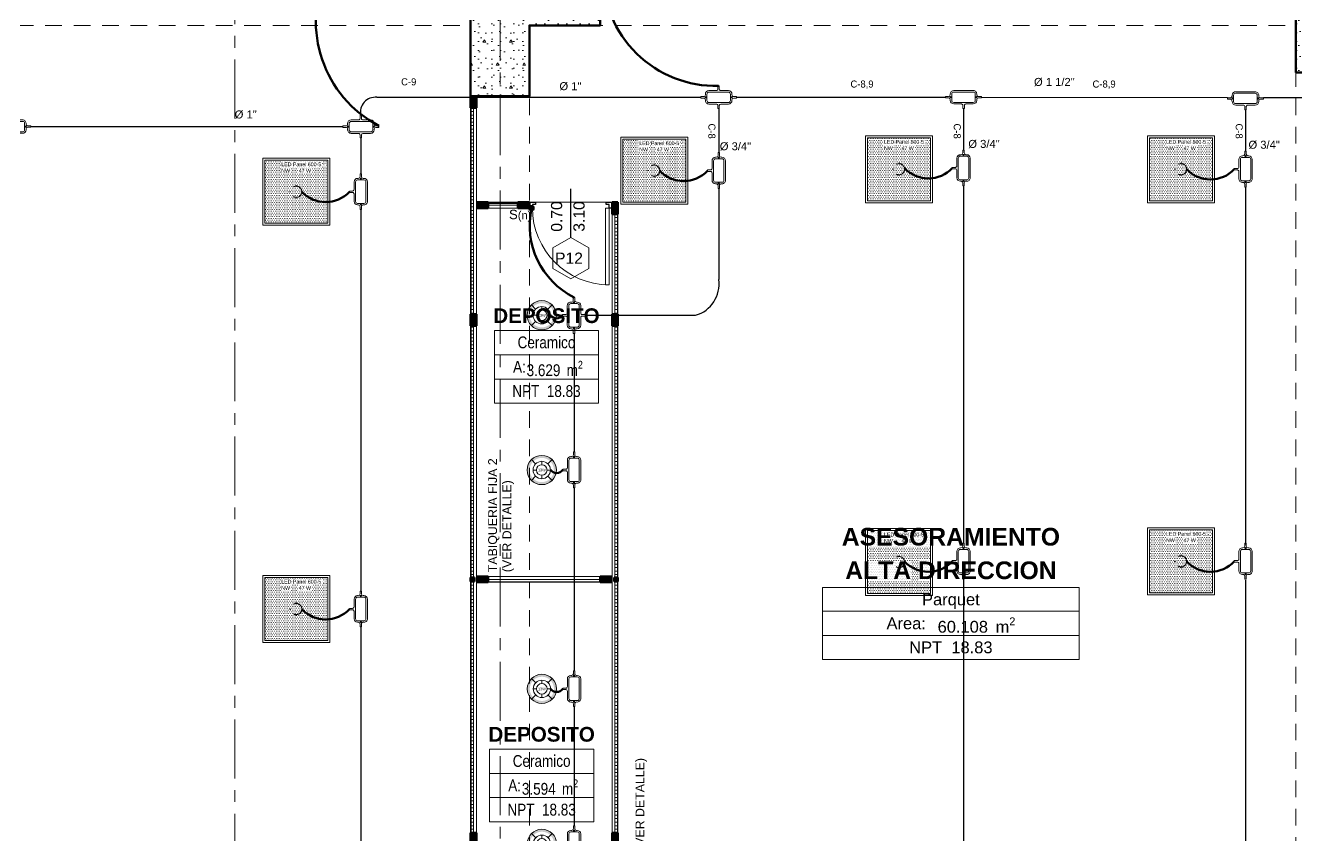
# Model space of a CAD drawing. Header units: inches. Extents: x -38 to 5698, y -33 to 92.
# Drawn here: x 389.29 to 400.08, y 10.03 to 16.9 of the extents above; entities that cross this region are included whole.
import ezdxf
from ezdxf.lldxf.tags import DXFTag

# ---------------------------------------------------------------- set-up
doc = ezdxf.new("R2010")
doc.units = ezdxf.units.IN
doc.header["$MEASUREMENT"] = 0
doc.set_wipeout_variables(frame=1)
for name, pattern in [('CONTINUA', [0]), ('DASHED', [0.75, 0.5, -0.25]), ('Hidden Line', [0.195611, 0.141111, -0.0545]), ('Punto & Raya', [0.65, 0.5, -0.075, 0, -0.075]), ('Rayas', [0.282222, 0.141111, -0.141111]), ('Wipeout_Contour', [1, 0, -1])]:
    doc.linetypes.add(name, pattern=pattern)
for name, color, linetype, lineweight in [('00 IE CKTO ILUMINACION', 3, 'Continuous', 50), ('00 IE CKTO TOMAS', 111, 'Rayas', 18), ('01 IE LUM LED AD DN570C', 1, 'Continuous', 13), ('ALUMBRADO_CONDUIT', 30, 'CONDUIT1', 30), ('Bancas', 1, 'Continuous', 13), ('Cable Alumbrado', 150, 'Continuous', 30), ('CABLEADO EXT.', 3, 'PVCSUBT', 30), ('Luminarias', 5, 'Continuous', 20), ('Simb_Alumbrado', 140, 'CONTINUA', 30)]:
    doc.layers.add(name, color=color, linetype=linetype, lineweight=lineweight)
for name, color, linetype in [('02 _ ARQ _ ALB _ Ejes Generales', 7, 'Continuous'), ('02 _ ARQ _ ALB _ Muros Interiores', 7, 'Continuous'), ('02 _ ARQ _ ZON _ Espacio.3D', 7, 'Continuous'), ('08 _ STR _ EXT _ 06 Columnas', 7, 'Continuous'), ('08 _ STR _ EXT _ 09 Vigas', 7, 'Continuous'), ('1TEXT', 8, 'Continuous'), ('Acabado - Muros', 7, 'Continuous'), ('Marcador - Secciones', 251, 'Continuous'), ('Notas - Etiquetas', 251, 'Continuous')]:
    doc.layers.add(name, color=color, linetype=linetype)
doc.styles.add('Annotative', font='arial.ttf')
doc.styles.add('Arial', font='arial.ttf')
doc.styles.add('Estilo_Generado_1', font='swisseb.ttf')
doc.styles.add('Estilo_Generado_4', font='swisse.ttf')
doc.styles.add('Estilo_Generado_7', font='swisse.ttf')
doc.styles.add('Estilo_Generado_8', font='arialbd.ttf')
doc.styles.add('Estilo_Generado_9', font='ARIALN.TTF')
doc.styles.add('{18b73a54-fa43-428c-adcb-c1c7bbdf2c84}', font='Simplex.shx')
tags = doc.linetypes.add('CONDUIT1', pattern='A,1,-0.19772,["con",{18b73a54-fa43-428c-adcb-c1c7bbdf2c84},S=0.2,R=0,X=0,Y=-0.065594],-0.593642', length=1.791362).pattern_tags.tags
tags[6] = DXFTag(74, 10)
tags = doc.linetypes.add('PVCSUBT', pattern='A,0.6,-0.3,0.6,-0.075691,["PVC",Standard,S=0.2,R=0,X=0,Y=-0.093724],-0.621005', length=2.196696).pattern_tags.tags
tags[10] = DXFTag(74, 10)
pattern_1 = [(0, (370.000046, 6e-09), (0, 0.03), [])]
pattern_2 = [(0, (370.00005, 6e-09), (0, 0.3897114), [0.024375, -0.200625]), (0, (370.11255, 0.19486), (0, 0.3897114), [0.024375, -0.200625]), (60, (370.00005, 6e-09), (-0.3375, 0.1948557), [0.024375, -0.200625]), (60, (370.22505, 6e-09), (-0.3375, 0.1948557), [0.024375, -0.200625]), (120, (370.02442, 6e-09), (0.3375, 0.1948557), [0.024375, -0.200625]), (120, (370.24942, 6e-09), (0.3375, 0.1948557), [0.024375, -0.200625]), (0, (370.00005, 0.0375), (0, 0.075), [0, -0.075, 0, -0.1125]), (45, (370.03755, 0.0375), (-0.05303301, 0.05303301), [0, -0.05625, 0, -0.09375])]

# ---------------------------------------------------------------- blocks, each defined once
blk = doc.blocks.new('*U270')
at = {"layer": 'Luminarias', "linetype": 'DASHED', "lineweight": 0, "ltscale": 0.05}
blk.add_lwpolyline([(0, -0.005), (0, 0.005)], dxfattribs=at)
blk = doc.blocks.new('*U271')
at = {"color": 0, "linetype": 'ByBlock', "lineweight": -2, "transparency": 16777216}
for p, rotation in [((-0.05, 0), 90), ((0, -0.05), 180), ((0.05, 0), 269.9999999999999)]:
    blk.add_blockref('*U270', p, dxfattribs=dict(at, rotation=rotation))
blk.add_blockref('*U270', (0, 0.05), dxfattribs=at)
blk = doc.blocks.new('PANEL LED 50W')
at = {"layer": 'Luminarias'}
h = blk.add_hatch(dxfattribs=at)
h.set_pattern_fill('DOTS', color=4, scale=0.009097)
h.set_pattern_definition([(0, (0, -2e-14), (0.0072206, 0.01444116), [0, -0.01444116])])
h.paths.add_polyline_path([(-0.257, -0.257), (0.257, -0.257), (0.257, 0.257), (-0.257, 0.257)])
h.paths.add_polyline_path([(-0.13, 0.097), (0.185, 0.097), (0.185, 0.247), (-0.13, 0.247)], flags=24)
at = {"layer": 'Luminarias', "color": 4, "lineweight": 0}
for points in [[(-0.273, 0.273), (0.273, 0.273), (0.273, -0.273), (-0.273, -0.273)], [(-0.257, -0.257), (0.257, -0.257), (0.257, 0.257), (-0.257, 0.257)]]:
    blk.add_lwpolyline(points, close=True, dxfattribs=at)
at = {"layer": 'Luminarias', "color": 4, "linetype": 'DASHED', "lineweight": 0, "ltscale": 0.01}
blk.add_circle((0, 0), 0.0455, dxfattribs=at)
at = {"color": 4}
blk.add_blockref('*U271', (0, 0), dxfattribs=at)
at = {"layer": 'Luminarias', "color": 4, "insert": (-0.122, 0.239), "char_height": 0.03093, "width": 0.38285, "attachment_point": 1}
blk.add_mtext('{\\Ftxt|c0;LED Panel 600-5 - NW      47 W}', dxfattribs=at)
blk = doc.blocks.new('lumin 47')
at = {"layer": 'ALUMBRADO_CONDUIT', "xscale": 1.041283452965173, "yscale": 1.041283452965173, "zscale": 1.041283452965173}
blk.add_blockref('PANEL LED 50W', (-76.251, 24.243), dxfattribs=at)
blk = doc.blocks.new('LUM DN570C')
at = {"layer": '01 IE LUM LED AD DN570C'}
h = blk.add_hatch(color=256, dxfattribs=at)
edge = h.paths.add_edge_path()
edge.add_arc((0, 0), 0.134, 0, 360)
edge = h.paths.add_edge_path(flags=17)
edge.add_arc((0, 0), 0.111, 0, 360)
for p, q in [((-0.056, 0.056), (-0.095, 0.095)), ((0.056, 0.056), (0.095, 0.095)), ((-0.056, -0.056), (-0.095, -0.095)), ((0.056, -0.056), (0.095, -0.095))]:
    blk.add_line(p, q, dxfattribs=at)
at = {"layer": '01 IE LUM LED AD DN570C', "ltscale": 0.4}
for p, q in [((-0.049, 0), (-0.079, 0)), ((0, 0.049), (0, 0.079)), ((0.049, 0), (0.079, 0)), ((0, -0.049), (0, -0.079))]:
    blk.add_line(p, q, dxfattribs=at)
at = {"layer": '01 IE LUM LED AD DN570C'}
for radius in [0.134, 0.0795]:
    blk.add_circle((0, 0), radius, dxfattribs=at)
at = {"layer": '01 IE LUM LED AD DN570C', "ltscale": 0.4}
blk.add_circle((0, 0), 0.0487, dxfattribs=at)
at = {"color": 1, "linetype": 'ByBlock', "lineweight": 80, "insert": (-0.035, 0.012), "char_height": 0.025, "width": 0.62222, "attachment_point": 1}
blk.add_mtext('13W ', dxfattribs=at)
blk = doc.blocks.new('oval t')
at = {"layer": 'Simb_Alumbrado', "lineweight": 13}
blk.add_lwpolyline([(0.0141, 0.0102, -0.414214), (0.0041, 0.0202), (0.0041, 0.0416), (-0.0056, 0.0416), (-0.0056, 0.0202, -0.414214), (-0.0156, 0.0102), (-0.0659, 0.0102, 0.414214), (-0.0899, -0.0138), (-0.0899, -0.0183, -0.414214), (-0.1019, -0.0303), (-0.1213, -0.0303), (-0.1213, -0.04), (-0.1016, -0.04, -0.451917), (-0.0897, -0.0535, 0.451917), (-0.0659, -0.0805), (0.0659, -0.0805, 0.414214), (0.0899, -0.0566), (0.0899, -0.0512, -0.398753), (0.1019, -0.0401), (0.1213, -0.0401), (0.1213, -0.0304), (0.1019, -0.0304, -0.368669), (0.0899, -0.0176), (0.0899, -0.0138, 0.414214), (0.0659, 0.0102), (0.0141, 0.0102)], format="xyb", dxfattribs=at)
blk.add_lwpolyline([(-0.0659, 0), (0.0659, 0, -0.414214), (0.0797, -0.0138), (0.0797, -0.0566, -0.414214), (0.0659, -0.0703), (-0.0659, -0.0703, -0.414214), (-0.0797, -0.0566), (-0.0797, -0.0138, -0.414214)], format="xyb", close=True, dxfattribs=at)
for points in [[(-0.0911, -0.0352), (-0.0828, -0.0352)], [(-0.0869, -0.031), (-0.0869, -0.0394)], [(0.0837, -0.0352), (0.0921, -0.0352)], [(0.0879, -0.031), (0.0879, -0.0394)]]:
    blk.add_lwpolyline(points, dxfattribs=at)
for centre in [(-0.0869, -0.0352), (0.0879, -0.0352)]:
    blk.add_circle(centre, 0.00419, dxfattribs=at)
blk = doc.blocks.new('ii3t')
at = {"layer": 'Simb_Alumbrado', "lineweight": 5}
h = blk.add_hatch(color=3, dxfattribs=at)
edge = h.paths.add_edge_path()
edge.add_arc((0, 0), 0.0164, 0, 360)
blk.add_circle((0, 0), 0.0164, dxfattribs=at)
blk = doc.blocks.new('CAJA CONDULET TIPO X')
at = {"layer": 'Simb_Alumbrado', "lineweight": 13}
for p, q in [((78.5283, -4.1616), (78.5283, -4.1519)), ((78.5283, -4.1519), (78.5497, -4.1519)), ((78.5497, -4.1616), (78.5283, -4.1616))]:
    blk.add_line(p, q, dxfattribs=at)
for points in [[(78.6505, -4.1716, -0.414214), (78.6605, -4.1616), (78.6819, -4.1616), (78.6819, -4.1519), (78.6605, -4.1519, -0.414214), (78.6505, -4.1419), (78.6505, -4.0916, 0.414214), (78.6265, -4.0677), (78.6219, -4.0677, -0.414214), (78.6099, -4.0557), (78.6099, -4.0363), (78.6002, -4.0363), (78.6002, -4.056, -0.451917), (78.5867, -4.0678, 0.451917), (78.5597, -4.0916), (78.5597, -4.1419)], [(78.5597, -4.1716), (78.5597, -4.2235, 0.414214), (78.5837, -4.2475), (78.589, -4.2475, -0.334232), (78.6002, -4.2595), (78.6002, -4.2789), (78.6099, -4.2789), (78.6099, -4.2595, -0.455912), (78.6227, -4.2475), (78.6265, -4.2475, 0.414214), (78.6505, -4.2235), (78.6505, -4.1716)]]:
    blk.add_lwpolyline(points, format="xyb", dxfattribs=at)
blk.add_lwpolyline([(78.6403, -4.0916), (78.6403, -4.2235, -0.414214), (78.6265, -4.2373), (78.5837, -4.2373, -0.414214), (78.5699, -4.2235), (78.5699, -4.0916, -0.414214), (78.5837, -4.0779), (78.6265, -4.0779, -0.414214)], format="xyb", close=True, dxfattribs=at)
for points in [[(78.6093, -4.0706), (78.6009, -4.0706)], [(78.6051, -4.0664), (78.6051, -4.0748)], [(78.6093, -4.2454), (78.6009, -4.2454)], [(78.6051, -4.2412), (78.6051, -4.2496)]]:
    blk.add_lwpolyline(points, dxfattribs=at)
for centre in [(78.6051, -4.0706), (78.6051, -4.2454)]:
    blk.add_circle(centre, 0.00419, dxfattribs=at)
for centre, start, end in [((78.5497, -4.1419), 270, 0), ((78.5497, -4.1716), 0, 90)]:
    blk.add_arc(centre, 0.01, start, end, dxfattribs=at)

msp = doc.modelspace()

# ---------------------------------------------------------------- hatches: boundary and pattern name
at = {"layer": '08 _ STR _ EXT _ 06 Columnas', "linetype": 'Continuous', "lineweight": 9}
h = msp.add_hatch(dxfattribs=at)
h.set_pattern_fill('HORMIGÓN_EN_MASA_0002', style=0, pattern_type=2)
h.set_pattern_definition(pattern_2)
h.paths.add_polyline_path([(394.17, 17.4), (393.07, 17.4), (393.07, 16.3), (393.57, 16.3), (393.57, 16.9), (394.17, 16.9)])
h = msp.add_hatch(dxfattribs=at)
h.set_pattern_fill('HORMIGÓN_EN_MASA_0002', style=0, pattern_type=2)
h.set_pattern_definition(pattern_2)
h.paths.add_polyline_path([(400.07, 16.5), (400.57, 16.5), (400.57, 17.4), (400.07, 17.4)])

# ---------------------------------------------------------------- linework, layer by layer
at = {"layer": '02 _ ARQ _ ALB _ Muros Interiores', "color": 152, "linetype": 'Continuous', "lineweight": 25}
msp.add_line((393.92, 15.1), (393.92, 15.513), dxfattribs=at)
at = {"layer": '02 _ ARQ _ ALB _ Muros Interiores', "color": 7, "linetype": 'Continuous', "lineweight": 80}
for p, q in [((393.57, 15.4), (393.57, 15.35)), ((394.27, 15.4), (394.27, 15.35))]:
    msp.add_line(p, q, dxfattribs=at)
at = {"layer": '02 _ ARQ _ ALB _ Muros Interiores', "color": 165, "linetype": 'Continuous', "lineweight": 25}
for p, q in [((393.57, 15.35), (393.57, 15.4)), ((393.57, 15.4), (393.62, 15.4)), ((393.595, 15.35), (393.57, 15.35)), ((393.62, 15.38), (393.595, 15.38)), ((393.595, 15.38), (393.595, 15.35)), ((393.62, 15.4), (393.62, 15.38)), ((394.22, 15.38), (394.22, 15.4)), ((394.22, 15.4), (394.27, 15.4)), ((394.245, 15.38), (394.22, 15.38)), ((394.245, 15.35), (394.245, 15.38)), ((394.27, 15.35), (394.245, 15.35)), ((394.27, 15.4), (394.27, 15.35))]:
    msp.add_line(p, q, dxfattribs=at)
at = {"layer": '02 _ ARQ _ ALB _ Muros Interiores', "color": 165, "linetype": 'Continuous', "lineweight": 15}
for p, q in [((394.245, 15.35), (394.215, 15.35)), ((394.215, 15.35), (394.215, 14.7)), ((394.245, 14.7), (394.245, 15.35)), ((394.215, 14.7), (394.245, 14.7))]:
    msp.add_line(p, q, dxfattribs=at)
at = {"layer": '02 _ ARQ _ ALB _ Muros Interiores', "color": 251, "linetype": 'Continuous', "lineweight": 13, "flags": 128}
msp.add_lwpolyline([(393.92, 14.75), (394.072, 14.838), (394.072, 15.013), (393.92, 15.1), (393.768, 15.013), (393.768, 14.838)], close=True, dxfattribs=at)
at = {"layer": '02 _ ARQ _ ALB _ Muros Interiores', "color": 175, "linetype": 'Continuous', "lineweight": 15}
msp.add_arc((394.245, 15.35), 0.65, 180, 270, dxfattribs=at)
at = {"layer": '02 _ ARQ _ ZON _ Espacio.3D', "color": 252, "linetype": 'Continuous', "lineweight": 13}
for p, q in [((394.156, 14.312), (393.272, 14.312)), ((393.272, 14.312), (393.272, 13.694)), ((394.156, 13.694), (394.156, 14.312)), ((394.156, 14.106), (393.272, 14.106)), ((393.272, 13.9), (394.156, 13.9)), ((394.156, 13.694), (393.272, 13.694)), ((396.055, 12.132), (396.055, 11.521)), ((396.055, 12.132), (398.232, 12.132)), ((398.232, 11.521), (398.232, 12.132)), ((398.232, 11.929), (396.055, 11.929)), ((398.232, 11.725), (396.055, 11.725)), ((396.055, 11.521), (398.232, 11.521)), ((393.232, 10.759), (393.232, 10.142)), ((393.232, 10.759), (394.115, 10.759)), ((394.115, 10.142), (394.115, 10.759)), ((393.232, 10.554), (394.115, 10.554)), ((394.115, 10.348), (393.232, 10.348)), ((394.115, 10.142), (393.232, 10.142))]:
    msp.add_line(p, q, dxfattribs=at)
at = {"layer": '02 _ ARQ _ ZON _ Espacio.3D', "color": 254, "linetype": 'Continuous', "lineweight": 0, "flags": 128}
msp.add_lwpolyline([(378.22, 17.3), (378.221, 6.35), (387.21, 6.35), (387.21, 6.45), (391.742, 6.45), (391.741, 7.7), (393.07, 7.7), (393.07, 8.1), (393.57, 8.1), (393.57, 7.7), (394.27, 7.7), (394.27, 9), (393.07, 9), (393.07, 17.3)], dxfattribs=at)
msp.add_lwpolyline([(400.07, 7.351), (400.07, 8.1), (400.295, 8.1), (400.295, 16.5), (400.07, 16.5), (400.07, 17.35), (394.17, 17.35), (394.17, 16.9), (393.57, 16.9), (393.57, 16.3), (393.12, 16.3), (393.12, 15.4), (394.32, 15.4), (394.32, 7.7), (396.826, 7.7), (396.826, 7.35)], close=True, dxfattribs=at)
at = {"layer": '02 _ ARQ _ ZON _ Espacio.3D', "color": 9, "linetype": 'Continuous', "lineweight": 5, "flags": 128}
for points in [[(393.12, 15.35), (393.12, 12.225), (394.27, 12.225), (394.27, 15.4), (393.57, 15.4), (393.57, 15.35)], [(393.12, 9.05), (394.27, 9.05), (394.27, 12.175), (393.12, 12.175)]]:
    msp.add_lwpolyline(points, close=True, dxfattribs=at)
at = {"layer": '08 _ STR _ EXT _ 06 Columnas', "color": 7, "linetype": 'Continuous', "lineweight": 60, "flags": 128}
msp.add_lwpolyline([(394.17, 17.4), (393.07, 17.4), (393.07, 16.3), (393.57, 16.3), (393.57, 16.9), (394.17, 16.9)], close=True, dxfattribs=at)
at = {"layer": '08 _ STR _ EXT _ 06 Columnas', "color": 7, "linetype": 'Continuous', "lineweight": 80, "flags": 128}
msp.add_lwpolyline([(400.07, 16.5), (400.57, 16.5), (400.57, 17.4), (400.07, 17.4)], close=True, dxfattribs=at)
at = {"layer": '08 _ STR _ EXT _ 09 Vigas', "color": 251, "linetype": 'Hidden Line', "lineweight": 13}
for p, q in [((386.57, 16.9), (393.07, 16.9)), ((393.07, 7.7), (393.07, 16.9)), ((393.57, 16.9), (400.07, 16.9)), ((400.07, 7.7), (400.07, 16.9))]:
    msp.add_line(p, q, dxfattribs=at)
at = {"layer": 'Acabado - Muros', "color": 7, "linetype": 'Continuous', "lineweight": 60}
for p, q in [((393.12, 16.3), (393.07, 16.3)), ((393.12, 15.4), (393.12, 15.35)), ((393.57, 15.4), (393.57, 15.35)), ((394.32, 15.4), (394.27, 15.4)), ((393.12, 12.225), (393.12, 12.175)), ((394.27, 12.225), (394.27, 12.175))]:
    msp.add_line(p, q, dxfattribs=at)
at = {"layer": 'ALUMBRADO_CONDUIT', "color": 30, "lineweight": 30, "ltscale": 0.4, "true_color": 0xf26722}
for p, q in [((392.276, 16.291), (395.022, 16.291)), ((395.326, 16.291), (397.098, 16.291)), ((397.135, 16.291), (397.146, 16.291)), ((397.354, 16.291), (397.365, 16.291)), ((397.403, 16.291), (399.49, 16.289)), ((399.794, 16.289), (401.857, 16.29)), ((395.175, 16.194), (395.175, 15.821)), ((397.252, 16.194), (397.252, 15.843)), ((399.643, 16.185), (399.643, 15.833)), ((389.34, 16.042), (389.583, 16.042)), ((389.583, 16.042), (391.986, 16.042)), ((392.139, 15.945), (392.139, 15.642)), ((397.252, 15.539), (397.252, 12.506)), ((399.643, 15.529), (399.643, 12.497)), ((395.175, 15.517), (395.175, 14.744)), ((392.139, 15.338), (392.139, 12.101)), ((393.948, 14.288, 0), (393.948, 13.281, 0)), ((397.252, 12.202), (397.252, 9.245)), ((399.643, 12.192), (399.643, 9.245)), ((392.139, 11.797), (392.139, 8.637)), ((393.948, 11.12, 0), (393.948, 10.109, 0))]:
    msp.add_line(p, q, dxfattribs=at)
at = {"layer": 'ALUMBRADO_CONDUIT'}
msp.add_line((393.948, 14.288, 0), (393.948, 14.288, 0), dxfattribs=at)
for centre, radius, start, end in [((392.262, 16.165), 0.126, 83.6928, 192.4386), ((394.904, 14.705), 0.274, 285.784, 8.1474)]:
    msp.add_arc(centre, radius, start, end, dxfattribs=at)
at = {"layer": 'CABLEADO EXT.', "color": 3, "lineweight": 80}
for centre, radius, start, end in [((392.761, 16.935, 0), 1.003, 155.5405, 242.1318), ((395.15, 17.346, -0.001), 0.959, 179.7645, 271.4023), ((394.877, 15.857), 0.277, 223.1507, 316.8493), ((396.953, 15.879), 0.277, 223.1507, 316.8493), ((399.345, 15.87), 0.277, 223.1507, 316.8493), ((391.841, 15.678), 0.277, 223.1507, 316.8493), ((394.254, 15.202, 0), 0.682, 167.54, 243.3411), ((393.799, 14.479, 0), 0.0641, 216.0183, 323.9817), ((393.8, 13.166, 0), 0.0641, 216.0183, 323.9817), ((396.953, 12.542), 0.277, 223.1507, 316.8493), ((399.345, 12.542), 0.277, 223.1507, 316.8493), ((391.841, 12.137), 0.277, 223.1507, 316.8493), ((393.8, 11.309, 0), 0.0641, 216.0183, 323.9817)]:
    msp.add_arc(centre, radius, start, end, dxfattribs=at)
at = {"layer": 'Marcador - Secciones', "color": 251, "linetype": 'Punto & Raya', "lineweight": 13}
msp.add_line((391.07, 46.211), (391.07, 0.888), dxfattribs=at)

# ---------------------------------------------------------------- block references
at = {"xscale": 1.253906979044094, "yscale": 1.253906979044094, "zscale": 1.253906979044094, "rotation": 89.99999999999997}
for p in [(389.961, -82.273), (386.927, -82.522)]:
    msp.add_blockref('CAJA CONDULET TIPO X', p, dxfattribs=at)
for p in [(472.955, -8.563), (475.347, -8.563), (470.879, -8.575), (467.843, -8.754), (472.955, -11.896), (475.347, -11.89), (467.843, -12.295)]:
    msp.add_blockref('lumin 47', p)
at = {"xscale": 1.253906979044094, "yscale": 1.253906979044094, "zscale": 1.253906979044094}
msp.add_blockref('CAJA CONDULET TIPO X', (295.384, 19.653, 0), dxfattribs=at)
at = {"layer": '01 IE LUM LED AD DN570C', "color": 1, "lineweight": 5, "xscale": 0.9263905751172247, "yscale": 0.9263905751172247, "zscale": 0.9263905751172247}
for p in [(393.674, 14.441, 0), (393.674, 13.128, 0), (393.675, 11.271, 0), (393.675, 9.956, 0)]:
    msp.add_blockref('LUM DN570C', p, dxfattribs=at)
at = {"layer": 'Bancas', "color": 252, "true_color": 0x939598, "xscale": 1.253906979044094, "yscale": 1.253906979044094, "zscale": 1.253906979044094}
for p, rotation in [((397.251, 16.247), 180), ((399.642, 16.237), 180), ((389.188, 15.998), 180), ((395.131, 15.669), 90), ((397.207, 15.691), 90), ((399.599, 15.681), 90), ((392.095, 15.49), 90), ((393.904, 13.129, 0), 89.99999999999999), ((397.207, 12.354), 90), ((399.599, 12.354), 90), ((392.095, 11.949), 90), ((393.904, 11.272, 0), 89.99999999999999), ((393.904, 9.957, 0), 89.99999999999999)]:
    msp.add_blockref('oval t', p, dxfattribs=dict(at, rotation=rotation))
at = {"layer": 'Cable Alumbrado', "lineweight": 0, "xscale": 1.404578189384958, "yscale": 1.404578189384958, "zscale": 1.404578189384958}
msp.add_blockref('ii3t', (393.587, 15.35, 0), dxfattribs=at)

# ---------------------------------------------------------------- texts
at = {"layer": '00 IE CKTO ILUMINACION', "color": 3, "linetype": 'CONTINUA', "lineweight": 15}
for s, p in [('C-9', (392.481, 16.392)), ('C-8,9', (396.292, 16.373)), ('C-8,9', (398.345, 16.373))]:
    msp.add_text(s, height=0.06, dxfattribs=at).set_placement(p)
for p in [(395.087, 16.068), (397.168, 16.068), (399.559, 16.068)]:
    msp.add_text('C-8', height=0.06, rotation=270, dxfattribs=at).set_placement(p)
at = {"layer": '02 _ ARQ _ ALB _ Muros Interiores', "color": 251, "lineweight": 25, "char_height": 0.095, "attachment_point": 7, "rotation": 90, "style": 'Estilo_Generado_4'}
for s, insert in [('\\A1;{\\pql;\\pt0;\\fSwis721 Ex BT|b0|i0|c0|p34;0.70\\fSwis721 Ex BT|b0|i0|c0|p34;\\A1{\\H.66x;\\S^  ;}\\fSwis721 Ex BT|b0|i0|c0|p34;\\fSwis721 Ex BT|b0|i0|c0|p34;}', (393.875, 15.15)), ('\\A1;{\\pql;\\pt0;\\fSwis721 Ex BT|b0|i0|c0|p34;3.10\\fSwis721 Ex BT|b0|i0|c0|p34;\\A1{\\H.66x;\\S^  ;}\\fSwis721 Ex BT|b0|i0|c0|p34;\\fSwis721 Ex BT|b0|i0|c0|p34;}', (394.065, 15.15))]:
    msp.add_mtext(s, dxfattribs=dict(at, insert=insert))
at = {"layer": '02 _ ARQ _ ALB _ Muros Interiores', "color": 251, "lineweight": 25, "insert": (393.787, 14.878), "char_height": 0.095, "attachment_point": 7, "style": 'Estilo_Generado_4'}
msp.add_mtext('\\A1;{\\pql;\\pt0;\\fSwis721 Ex BT|b0|i0|c0|p34;P12\\fSwis721 Ex BT|b0|i0|c0|p34;\\fSwis721 Ex BT|b0|i0|c0|p34;\\fSwis721 Ex BT|b0|i0|c0|p34;}', dxfattribs=at)
at = {"layer": '02 _ ARQ _ ZON _ Espacio.3D', "color": 252, "lineweight": 25, "attachment_point": 2}
for s, insert, char_height, style in [('\\A1;{\\pqc;\\pt0;\\fArial|b1|i0|c0|p34;DEPOSITO}', (393.714, 14.5), 0.125, 'Estilo_Generado_8'), ('\\A1;{\\pqc;\\pt0;\\fArial Narrow|b0|i0|c0|p34;Ceramico}', (393.714, 14.261), 0.1, 'Estilo_Generado_9'), ('\\A1;{\\pqc;\\pt0;\\fArial Narrow|b0|i0|c0|p34;A: }', (393.485, 14.054), 0.1, 'Estilo_Generado_9'), ('\\A1;{\\pqc;\\pt0,0.3;\\fArial Narrow|b0|i0|c0|p34;3.629\\fArial Narrow|b0|i0|c0|p34;\\A1{\\H.66x;\\S^  ;}\\fArial Narrow|b0|i0|c0|p34; m\\fArial Narrow|b0|i0|c0|p34;\\A1{\\H.66x;\\S2^  ;}}', (393.784, 14.054), 0.1, 'Estilo_Generado_9'), ('\\A1;{\\pqc;\\pt0;\\fArial Narrow|b0|i0|c0|p34;NPT  18.83}', (393.714, 13.848), 0.1, 'Estilo_Generado_9'), ('\\A1;{\\pqc;\\pt0;\\fSwis721 Ex BT|b1|i0|c0|p34;ASESORAMIENTO}', (397.144, 12.637), 0.15, 'Estilo_Generado_1'), ('\\A1;{\\pqc;\\pt0;\\fSwis721 Ex BT|b1|i0|c0|p34;ALTA DIRECCION}', (397.144, 12.352), 0.15, 'Estilo_Generado_1'), ('\\A1;{\\pqc;\\pt0;\\fSwis721 Ex BT|b0|i0|c238|p34;Parquet}', (397.144, 12.08), 0.1, 'Estilo_Generado_7'), ('\\A1;{\\pqc;\\pt0;\\fSwis721 Ex BT|b0|i0|c238|p34;Area: }', (396.765, 11.877), 0.1, 'Estilo_Generado_7'), ('\\A1;{\\pqc;\\pt0,0.3;\\fSwis721 Ex BT|b0|i0|c238|p34;60.108\\fSwis721 Ex BT|b0|i0|c238|p34;\\A1{\\H.66x;\\S^  ;}\\fSwis721 Ex BT|b0|i0|c238|p34; m\\fSwis721 Ex BT|b0|i0|c238|p34;\\A1{\\H.66x;\\S2^  ;}}', (397.361, 11.877), 0.1, 'Estilo_Generado_7'), ('\\A1;{\\pqc;\\pt0;\\fSwis721 Ex BT|b0|i0|c238|p34;NPT  18.83}', (397.144, 11.673), 0.1, 'Estilo_Generado_7'), ('\\A1;{\\pqc;\\pt0;\\fArial|b1|i0|c0|p34;DEPOSITO}', (393.673, 10.948), 0.125, 'Estilo_Generado_8'), ('\\A1;{\\pqc;\\pt0;\\fArial Narrow|b0|i0|c0|p34;Ceramico}', (393.673, 10.709), 0.1, 'Estilo_Generado_9'), ('\\A1;{\\pqc;\\pt0;\\fArial Narrow|b0|i0|c0|p34;A: }', (393.444, 10.502), 0.1, 'Estilo_Generado_9'), ('\\A1;{\\pqc;\\pt0,0.3;\\fArial Narrow|b0|i0|c0|p34;3.594\\fArial Narrow|b0|i0|c0|p34;\\A1{\\H.66x;\\S^  ;}\\fArial Narrow|b0|i0|c0|p34; m\\fArial Narrow|b0|i0|c0|p34;\\A1{\\H.66x;\\S2^  ;}}', (393.744, 10.502), 0.1, 'Estilo_Generado_9'), ('\\A1;{\\pqc;\\pt0;\\fArial Narrow|b0|i0|c0|p34;NPT  18.83}', (393.673, 10.296), 0.1, 'Estilo_Generado_9')]:
    msp.add_mtext(s, dxfattribs=dict(at, insert=insert, char_height=char_height, style=style))
at = {"layer": '1TEXT', "color": 50, "linetype": 'Continuous', "style": 'Arial'}
for s, p in [('%%C 1"', (393.824, 16.351)), ('%%C 1 1/2"', (397.849, 16.387)), ('%%C 1"', (391.07, 16.111)), ('%%C 3/4"', (395.184, 15.841)), ('%%C 3/4"', (397.292, 15.861)), ('%%C 3/4"', (399.668, 15.854))]:
    msp.add_text(s, height=0.0679, rotation=0, dxfattribs=at).set_placement(p)
at = {"layer": 'Notas - Etiquetas', "color": 8, "linetype": 'Continuous', "lineweight": 13, "insert": (394.518, 8.909), "char_height": 0.075, "attachment_point": 4, "rotation": 90, "style": 'Estilo_Generado_4'}
msp.add_mtext('\\A1;{\\pql;\\fSwis721 Ex BT|b0|i0|c0|p34;TABIQUERIA FIJA 2 (VER DETALLE)\\fSwis721 Ex BT|b0|i0|c0|p34; }', dxfattribs=at)

# ---------------------------------------------------------------- next in the draw order: wipeouts: each hides what was drawn before it
at = {"color": 254, "linetype": 'Wipeout_Contour', "lineweight": 0, "ltscale": 12958.470364}
msp.add_wipeout([(393.22, 15.4), (393.22, 15.35), (393.47, 15.35), (393.47, 15.4)], dxfattribs=at).dxf.layer = 'Acabado - Muros'
at = {"color": 254, "linetype": 'Wipeout_Contour', "lineweight": 0, "ltscale": 12962.261093}
msp.add_wipeout([(394.27, 14.45), (394.32, 14.45), (394.32, 15.3), (394.27, 15.3)], dxfattribs=at).dxf.layer = 'Acabado - Muros'
at = {"color": 254, "linetype": 'Wipeout_Contour', "lineweight": 0, "ltscale": 12959.816296}
msp.add_wipeout([(393.22, 12.175), (394.17, 12.175), (394.17, 12.225), (393.22, 12.225)], dxfattribs=at).dxf.layer = 'Acabado - Muros'

# ---------------------------------------------------------------- next in the draw order: linework, layer by layer
at = {"layer": 'Acabado - Muros', "color": 251, "linetype": 'Continuous', "lineweight": 13, "flags": 128}
for points in [[(393.47, 15.4), (393.22, 15.4)], [(393.47, 15.35), (393.22, 15.35)], [(394.27, 14.45), (394.27, 15.3)], [(394.32, 14.45), (394.32, 15.3)], [(394.17, 12.225), (393.22, 12.225)], [(394.17, 12.175), (393.22, 12.175)]]:
    msp.add_lwpolyline(points, dxfattribs=at)

# ---------------------------------------------------------------- next in the draw order: texts
at = {"layer": 'Notas - Etiquetas', "color": 8, "linetype": 'Continuous', "lineweight": 13, "insert": (393.329, 12.261), "char_height": 0.075, "width": 1.07652, "attachment_point": 4, "rotation": 90, "line_spacing_factor": 0.969465, "style": 'Estilo_Generado_4'}
msp.add_mtext('\\A1;{\\pql;\\fSwis721 Ex BT|b0|i0|c0|p34;TABIQUERIA FIJA 2 (VER DETALLE)\\fSwis721 Ex BT|b0|i0|c0|p34; }', dxfattribs=at)

# ---------------------------------------------------------------- next in the draw order: wipeouts: each hides what was drawn before it
at = {"color": 254, "linetype": 'Wipeout_Contour', "lineweight": 0, "ltscale": 12958.470553}
msp.add_wipeout([(393.22, 15.395), (393.22, 15.375), (393.47, 15.375), (393.47, 15.395)], dxfattribs=at).dxf.layer = 'Acabado - Muros'
at = {"color": 254, "linetype": 'Wipeout_Contour', "lineweight": 0, "ltscale": 12962.301093}
msp.add_wipeout([(394.315, 15.3), (394.295, 15.3), (394.295, 14.45), (394.315, 14.45)], dxfattribs=at).dxf.layer = 'Acabado - Muros'
at = {"color": 254, "linetype": 'Wipeout_Contour', "lineweight": 0, "ltscale": 12959.816145}
msp.add_wipeout([(393.22, 12.18), (394.17, 12.18), (394.17, 12.2), (393.22, 12.2)], dxfattribs=at).dxf.layer = 'Acabado - Muros'

# ---------------------------------------------------------------- next in the draw order: hatches: boundary and pattern name
at = {"layer": 'Acabado - Muros', "linetype": 'Continuous', "lineweight": 0}
for points in [[(393.22, 15.4), (393.12, 15.4), (393.12, 15.35), (393.22, 15.35)], [(393.47, 15.4), (393.47, 15.35), (393.57, 15.35), (393.57, 15.4)], [(394.32, 15.3), (394.32, 15.4), (394.27, 15.4), (394.27, 15.3)], [(393.22, 12.175), (393.22, 12.225), (393.12, 12.225), (393.12, 12.175)], [(394.17, 12.175), (394.27, 12.175), (394.27, 12.225), (394.17, 12.225)]]:
    msp.add_hatch(color=254, dxfattribs=at).paths.add_polyline_path(points)
h = msp.add_hatch(dxfattribs=at)
h.set_pattern_fill('CONTRACHAPADO_0002', color=254, style=0, pattern_type=2)
h.set_pattern_definition(pattern_1)
h.paths.add_polyline_path([(393.22, 15.395), (393.22, 15.375), (393.47, 15.375), (393.47, 15.395)])
h = msp.add_hatch(dxfattribs=at)
h.set_pattern_fill('CONTRACHAPADO_0002', color=254, style=0, pattern_type=2)
h.set_pattern_definition(pattern_1)
h.paths.add_polyline_path([(394.315, 15.3), (394.295, 15.3), (394.295, 14.45), (394.315, 14.45)])

# ---------------------------------------------------------------- next in the draw order: linework, layer by layer
at = {"layer": '02 _ ARQ _ ALB _ Ejes Generales', "color": 251, "linetype": 'Punto & Raya', "lineweight": 13}
msp.add_line((393.32, 45.9), (393.32, 2.05), dxfattribs=at)
at = {"layer": '08 _ STR _ EXT _ 09 Vigas', "color": 251, "linetype": 'Hidden Line', "lineweight": 13}
msp.add_line((393.57, 7.7), (393.57, 16.9), dxfattribs=at)
at = {"layer": 'Acabado - Muros', "color": 7, "linetype": 'Continuous', "lineweight": 60}
for p, q in [((393.22, 15.4), (393.12, 15.4)), ((393.22, 15.35), (393.12, 15.35)), ((393.22, 15.4), (393.22, 15.35)), ((393.47, 15.4), (393.47, 15.35)), ((393.57, 15.4), (393.47, 15.4)), ((393.57, 15.35), (393.47, 15.35)), ((394.27, 15.4), (394.27, 15.3)), ((394.32, 15.4), (394.32, 15.3)), ((394.32, 15.3), (394.27, 15.3)), ((394.32, 14.45), (394.27, 14.45)), ((393.22, 12.225), (393.12, 12.225)), ((393.22, 12.225), (393.22, 12.175)), ((394.27, 12.225), (394.17, 12.225)), ((394.17, 12.225), (394.17, 12.175)), ((393.22, 12.175), (393.12, 12.175)), ((394.27, 12.175), (394.17, 12.175))]:
    msp.add_line(p, q, dxfattribs=at)
at = {"layer": 'Acabado - Muros', "color": 7, "linetype": 'Continuous', "lineweight": 13, "flags": 128}
for points in [[(393.22, 15.395), (393.22, 15.375), (393.47, 15.375), (393.47, 15.395)], [(394.315, 15.3), (394.295, 15.3), (394.295, 14.45), (394.315, 14.45)], [(393.22, 12.18), (393.22, 12.2), (394.17, 12.2), (394.17, 12.18)]]:
    msp.add_lwpolyline(points, close=True, dxfattribs=at)
at = {"layer": 'ALUMBRADO_CONDUIT', "color": 30, "lineweight": 30, "ltscale": 0.4, "true_color": 0xf26722}
for p, q in [((394.044, 14.441, 0), (394.979, 14.441, 0)), ((393.948, 12.977, 0), (393.948, 11.425, 0))]:
    msp.add_line(p, q, dxfattribs=at)

# ---------------------------------------------------------------- next in the draw order: texts
at = {"layer": '00 IE CKTO TOMAS', "insert": (393.396, 15.236), "char_height": 0.08, "width": 0.76804, "attachment_point": 7, "style": 'Annotative'}
msp.add_mtext('S{\\H0.84375x;(n)}', dxfattribs=at)

# ---------------------------------------------------------------- next in the draw order: wipeouts: each hides what was drawn before it
at = {"color": 254, "linetype": 'Wipeout_Contour', "lineweight": 0, "ltscale": 12957.469899}
msp.add_wipeout([(393.12, 16.2), (393.07, 16.2), (393.07, 14.45), (393.12, 14.45)], dxfattribs=at).dxf.layer = 'Acabado - Muros'
at = {"color": 254, "linetype": 'Wipeout_Contour', "lineweight": 0, "ltscale": 19435.83446}
msp.add_wipeout([(393.07, 14.35), (393.07, 12.216), (393.103, 12.216), (393.103, 12.2), (393.12, 12.2), (393.12, 14.35)], dxfattribs=at).dxf.layer = 'Acabado - Muros'
at = {"color": 254, "linetype": 'Wipeout_Contour', "lineweight": 0, "ltscale": 19443.642509}
msp.add_wipeout([(394.32, 14.35), (394.27, 14.35), (394.27, 12.2), (394.287, 12.2), (394.287, 12.216), (394.32, 12.216)], dxfattribs=at).dxf.layer = 'Acabado - Muros'

# ---------------------------------------------------------------- next in the draw order: linework, layer by layer
at = {"layer": 'Acabado - Muros', "color": 251, "linetype": 'Continuous', "lineweight": 13, "flags": 128}
for points in [[(393.07, 14.45), (393.07, 16.2)], [(393.12, 14.45), (393.12, 16.2)]]:
    msp.add_lwpolyline(points, dxfattribs=at)

# ---------------------------------------------------------------- next in the draw order: wipeouts: each hides what was drawn before it
at = {"color": 254, "linetype": 'Wipeout_Contour', "lineweight": 0, "ltscale": 19435.809341}
msp.add_wipeout([(393.103, 12.183), (393.07, 12.183), (393.07, 10.05), (393.12, 10.05), (393.12, 12.2), (393.103, 12.2)], dxfattribs=at).dxf.layer = 'Acabado - Muros'
at = {"color": 254, "linetype": 'Wipeout_Contour', "lineweight": 0, "ltscale": 19443.6172}
msp.add_wipeout([(394.27, 12.2), (394.27, 10.05), (394.32, 10.05), (394.32, 12.183), (394.287, 12.183), (394.287, 12.2)], dxfattribs=at).dxf.layer = 'Acabado - Muros'

# ---------------------------------------------------------------- next in the draw order: linework, layer by layer
at = {"layer": 'Acabado - Muros', "color": 251, "linetype": 'Continuous', "lineweight": 13, "flags": 128}
for points in [[(393.07, 12.216), (393.07, 14.35)], [(393.12, 10.05), (393.12, 12.2), (393.12, 14.35)], [(394.27, 10.05), (394.27, 12.2), (394.27, 14.35)], [(394.32, 12.216), (394.32, 14.35)], [(393.07, 10.05), (393.07, 12.183)], [(394.32, 10.05), (394.32, 12.183)]]:
    msp.add_lwpolyline(points, dxfattribs=at)

# ---------------------------------------------------------------- next in the draw order: wipeouts: each hides what was drawn before it
at = {"color": 254, "linetype": 'Wipeout_Contour', "lineweight": 0, "ltscale": 12957.4299}
msp.add_wipeout([(393.075, 16.2), (393.075, 14.45), (393.095, 14.45), (393.095, 16.2)], dxfattribs=at).dxf.layer = 'Acabado - Muros'

# ---------------------------------------------------------------- next in the draw order: hatches: boundary and pattern name
at = {"layer": 'Acabado - Muros', "linetype": 'Continuous', "lineweight": 0}
msp.add_hatch(color=254, dxfattribs=at).paths.add_polyline_path([(393.07, 16.2), (393.12, 16.2), (393.12, 16.3), (393.07, 16.3)])
h = msp.add_hatch(dxfattribs=at)
h.set_pattern_fill('CONTRACHAPADO_0002', color=254, style=0, pattern_type=2)
h.set_pattern_definition(pattern_1)
h.paths.add_polyline_path([(393.075, 16.2), (393.075, 14.45), (393.095, 14.45), (393.095, 16.2)])

# ---------------------------------------------------------------- next in the draw order: linework, layer by layer
at = {"layer": 'Acabado - Muros', "color": 7, "linetype": 'Continuous', "lineweight": 60}
for p, q in [((393.07, 16.3), (393.07, 16.2)), ((393.12, 16.3), (393.12, 16.2)), ((393.12, 16.2), (393.07, 16.2)), ((393.12, 14.45), (393.07, 14.45))]:
    msp.add_line(p, q, dxfattribs=at)
at = {"layer": 'Acabado - Muros', "color": 7, "linetype": 'Continuous', "lineweight": 13, "flags": 128}
msp.add_lwpolyline([(393.075, 16.2), (393.095, 16.2), (393.095, 14.45), (393.075, 14.45)], close=True, dxfattribs=at)

# ---------------------------------------------------------------- next in the draw order: wipeouts: each hides what was drawn before it
at = {"color": 254, "linetype": 'Wipeout_Contour', "lineweight": 0, "ltscale": 12957.361438}
msp.add_wipeout([(393.075, 12.183), (393.075, 10.05), (393.095, 10.05), (393.095, 12.183)], dxfattribs=at).dxf.layer = 'Acabado - Muros'
at = {"color": 254, "linetype": 'Wipeout_Contour', "lineweight": 0, "ltscale": 12962.241387}
msp.add_wipeout([(394.315, 12.183), (394.295, 12.183), (394.295, 10.05), (394.315, 10.05)], dxfattribs=at).dxf.layer = 'Acabado - Muros'

# ---------------------------------------------------------------- next in the draw order: hatches: boundary and pattern name
at = {"layer": 'Acabado - Muros', "linetype": 'Continuous', "lineweight": 0}
h = msp.add_hatch(dxfattribs=at)
h.set_pattern_fill('CONTRACHAPADO_0002', color=254, style=0, pattern_type=2)
h.set_pattern_definition(pattern_1)
h.paths.add_polyline_path([(393.075, 12.183), (393.075, 10.05), (393.095, 10.05), (393.095, 12.183)])
h = msp.add_hatch(dxfattribs=at)
h.set_pattern_fill('CONTRACHAPADO_0002', color=254, style=0, pattern_type=2)
h.set_pattern_definition(pattern_1)
h.paths.add_polyline_path([(394.315, 12.183), (394.295, 12.183), (394.295, 10.05), (394.315, 10.05)])
for points in [[(393.12, 10.05), (393.07, 10.05), (393.07, 9.95), (393.12, 9.95)], [(394.27, 10.05), (394.27, 9.95), (394.32, 9.95), (394.32, 10.05)]]:
    msp.add_hatch(color=254, dxfattribs=at).paths.add_polyline_path(points)

# ---------------------------------------------------------------- next in the draw order: linework, layer by layer
at = {"layer": 'Acabado - Muros', "color": 7, "linetype": 'Continuous', "lineweight": 60}
for p, q in [((393.07, 10.05), (393.07, 9.95)), ((393.12, 10.05), (393.07, 10.05)), ((393.12, 10.05), (393.12, 9.95)), ((394.27, 10.05), (394.27, 9.95)), ((394.32, 10.05), (394.27, 10.05)), ((394.32, 10.05), (394.32, 9.95))]:
    msp.add_line(p, q, dxfattribs=at)
at = {"layer": 'Acabado - Muros', "color": 7, "linetype": 'Continuous', "lineweight": 13, "flags": 128}
for points in [[(393.075, 12.183), (393.095, 12.183), (393.095, 10.05), (393.075, 10.05)], [(394.315, 12.183), (394.295, 12.183), (394.295, 10.05), (394.315, 10.05)]]:
    msp.add_lwpolyline(points, close=True, dxfattribs=at)

# ---------------------------------------------------------------- next in the draw order: wipeouts: each hides what was drawn before it
at = {"color": 254, "linetype": 'Wipeout_Contour', "lineweight": 0, "ltscale": 12957.394071}
msp.add_wipeout([(393.075, 14.35), (393.075, 12.216), (393.095, 12.216), (393.095, 14.35)], dxfattribs=at).dxf.layer = 'Acabado - Muros'
at = {"color": 254, "linetype": 'Wipeout_Contour', "lineweight": 0, "ltscale": 12962.274016}
msp.add_wipeout([(394.315, 14.35), (394.295, 14.35), (394.295, 12.216), (394.315, 12.216)], dxfattribs=at).dxf.layer = 'Acabado - Muros'

# ---------------------------------------------------------------- next in the draw order: hatches: boundary and pattern name
at = {"layer": 'Acabado - Muros', "linetype": 'Continuous', "lineweight": 0}
for points in [[(393.12, 14.45), (393.07, 14.45), (393.07, 14.35), (393.12, 14.35)], [(394.27, 14.45), (394.27, 14.35), (394.32, 14.35), (394.32, 14.45)], [(393.103, 12.216), (393.07, 12.216), (393.07, 12.183), (393.103, 12.183)], [(394.287, 12.216), (394.287, 12.183), (394.32, 12.183), (394.32, 12.216)]]:
    msp.add_hatch(color=254, dxfattribs=at).paths.add_polyline_path(points)
h = msp.add_hatch(dxfattribs=at)
h.set_pattern_fill('CONTRACHAPADO_0002', color=254, style=0, pattern_type=2)
h.set_pattern_definition(pattern_1)
h.paths.add_polyline_path([(393.075, 14.35), (393.075, 12.216), (393.095, 12.216), (393.095, 14.35)])
h = msp.add_hatch(dxfattribs=at)
h.set_pattern_fill('CONTRACHAPADO_0002', color=254, style=0, pattern_type=2)
h.set_pattern_definition(pattern_1)
h.paths.add_polyline_path([(394.315, 14.35), (394.295, 14.35), (394.295, 12.216), (394.315, 12.216)])

# ---------------------------------------------------------------- next in the draw order: linework, layer by layer
at = {"layer": 'Acabado - Muros', "color": 7, "linetype": 'Continuous', "lineweight": 60}
for p, q in [((393.07, 14.45), (393.07, 14.35)), ((393.12, 14.45), (393.12, 14.35)), ((394.27, 14.45), (394.27, 14.35)), ((394.32, 14.45), (394.32, 14.35)), ((393.12, 14.35), (393.07, 14.35)), ((394.32, 14.35), (394.27, 14.35)), ((393.07, 12.216), (393.07, 12.183)), ((393.103, 12.216), (393.07, 12.216)), ((393.103, 12.183), (393.07, 12.183)), ((393.103, 12.216), (393.103, 12.183)), ((394.287, 12.216), (394.287, 12.183)), ((394.32, 12.216), (394.287, 12.216)), ((394.32, 12.183), (394.287, 12.183)), ((394.32, 12.216), (394.32, 12.183))]:
    msp.add_line(p, q, dxfattribs=at)
at = {"layer": 'Acabado - Muros', "color": 7, "linetype": 'Continuous', "lineweight": 13, "flags": 128}
for points in [[(393.075, 14.35), (393.095, 14.35), (393.095, 12.216), (393.075, 12.216)], [(394.315, 14.35), (394.295, 14.35), (394.295, 12.216), (394.315, 12.216)]]:
    msp.add_lwpolyline(points, close=True, dxfattribs=at)

doc.saveas('drawing.dxf')
